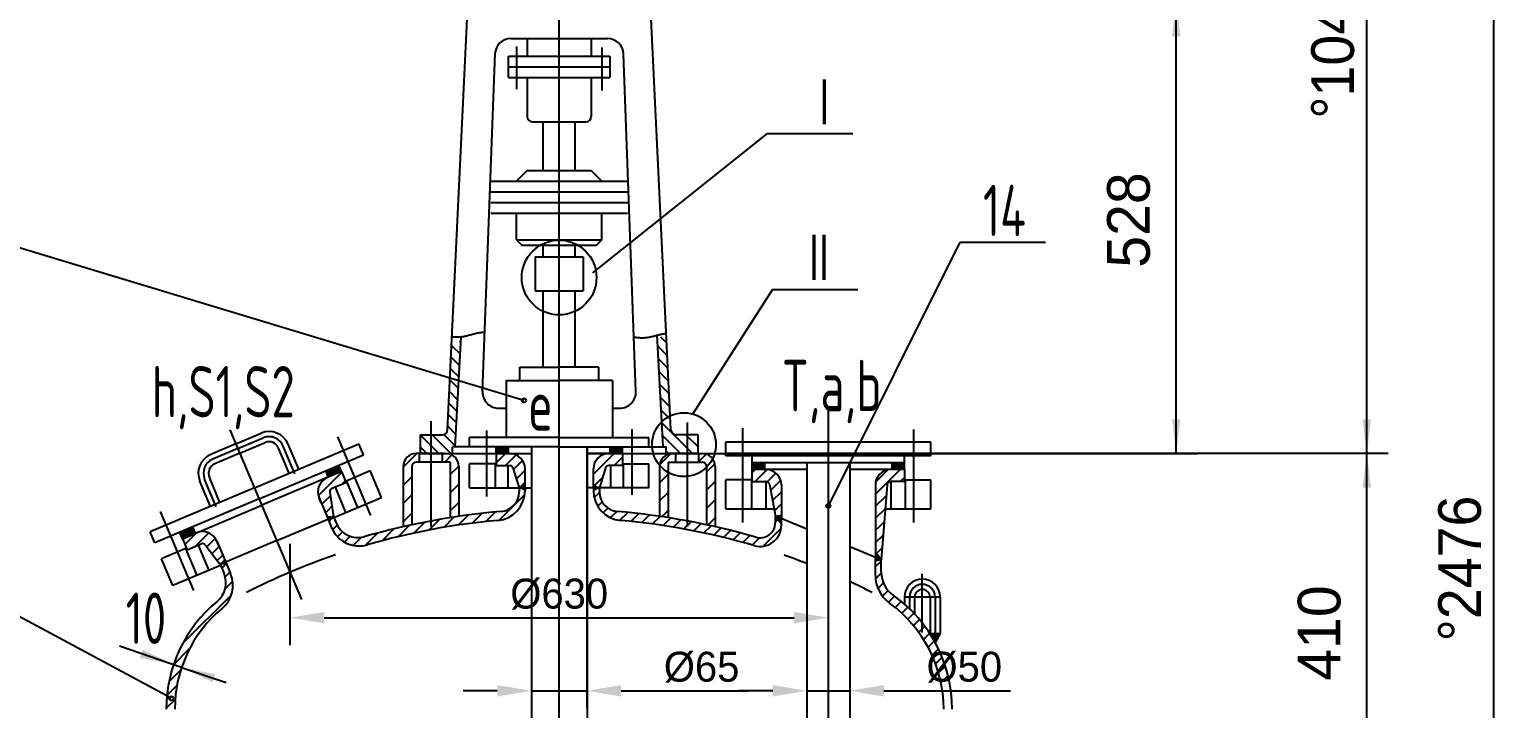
# Model space of a CAD drawing. Extents: x 184 to 1198, y -216 to 625.
# Drawn here: x 695 to 866.4, y 398.7 to 478.2 of the extents above; entities that cross this region are included whole.
import ezdxf

# ---------------------------------------------------------------- set-up
doc = ezdxf.new("R2010")
doc.units = 0
doc.layers.get('0').update_dxf_attribs({"color": 8, "linetype": 'CONTINUOUS'})
doc.layers.get('DEFPOINTS').update_dxf_attribs({"linetype": 'CONTINUOUS'})
doc.layers.add('0-EQUIPMENT', color=7, linetype='CONTINUOUS')
doc.layers.add('1', color=8, linetype='CONTINUOUS')
doc.styles.add('HZTXT', font='tssdeng.shx', dxfattribs={"width": 0.8, "bigfont": 'tssdchn.shx'})
doc.styles.get("Standard").update_dxf_attribs({"font": 'cadt_en', "bigfont": 'cadt_hz'})
doc.styles.add('STYLE1', font='cadt_en.shx', dxfattribs={"width": 0.650136, "bigfont": 'cadt_hz.shx'})
doc.styles.add('STYLE29', font='cadt_en.shx', dxfattribs={"width": 0.971372, "bigfont": 'cadt_hz.shx'})
doc.styles.add('STYLE30', font='cadt_en.shx', dxfattribs={"width": 0.972087, "bigfont": 'cadt_hz.shx'})
doc.dimstyles.get("Standard").update_dxf_attribs({"dimtxt": 3.5, "dimasz": 4, "dimexe": 2, "dimexo": 0, "dimgap": 1, "dimtad": 1, "dimtoh": 1, "dimdec": 4, "dimzin": 0, "dimtxsty": 'STANDARD', "dimcen": 0, "dimazin": 3, "dimtfac": 1, "dimtdec": 4, "dimtmove": 0, "dimatfit": 3, "dimtolj": 1, "dimtzin": 0})

# ---------------------------------------------------------------- blocks, each defined once
blk = doc.blocks.new('*U16')
at = {"layer": '1'}
for p, q in [((729.87, 421.12), (729.89, 421.15, 1)), ((730.2, 420.78), (729.87, 421.11)), ((729.91, 421.02), (730.02, 421.13)), ((729.95, 420.92), (730.14, 421.12)), ((730.26, 420.86), (729.98, 421.14)), ((730.14, 420.7), (729.98, 420.86)), ((729.99, 420.82), (730.27, 421.1)), ((730.03, 420.72), (730.4, 421.09)), ((730.08, 420.62), (730.09, 420.64)), ((730.15, 421.12), (730.32, 420.94)), ((730.31, 421.1), (730.38, 421.02)), ((730.44, 421.1), (730.47, 421.08)), ((730.5, 421.18), (730.63, 421.06)), ((730.52, 421.07), (730.61, 421.16)), ((730.53, 421.22), (730.59, 421.28)), ((730.56, 421.26), (730.6, 421.23)), ((730.65, 421.05), (730.65, 421.06))]:
    blk.add_line(p, q, dxfattribs=at)
blk = doc.blocks.new('*U17')
at = {"layer": '1'}
for p, q in [((717.35, 415.66), (717.27, 415.66)), ((717.3, 415.67), (717.3, 415.61)), ((717.47, 415.56), (717.34, 415.56)), ((717.39, 415.46), (717.39, 415.46)), ((717.4, 415.65), (717.4, 415.47)), ((717.5, 415.64), (717.5, 415.6)), ((718.06, 415.67), (717.55, 415.66)), ((717.6, 415.73), (717.6, 415.63)), ((718.02, 415.77), (717.62, 415.76)), ((717.97, 415.87), (717.7, 415.86)), ((717.7, 415.86), (717.7, 415.62)), ((717.93, 415.97), (717.78, 415.96)), ((717.8, 415.6), (717.8, 415.99)), ((717.89, 416.07), (717.85, 416.07)), ((717.9, 415.59), (717.9, 416.05)), ((718, 415.58), (718, 415.81, 1)), ((718.1, 415.57), (718.08, 415.57))]:
    blk.add_line(p, q, dxfattribs=at)
blk = doc.blocks.new('*U18')
at = {"layer": '1'}
for p, q in [((779.63, 426.94), (780.16, 427.47)), ((779.63, 427.23), (779.88, 427.47)), ((780.41, 426.67), (779.63, 427.45)), ((780.13, 426.67), (779.63, 427.17)), ((779.85, 426.67), (779.63, 426.89)), ((779.65, 426.67), (780.45, 427.47)), ((780.69, 426.67), (779.89, 427.47)), ((779.93, 426.67), (780.73, 427.47)), ((780.98, 426.67), (780.18, 427.47)), ((780.21, 426.67), (781.01, 427.47)), ((781.08, 426.85), (780.46, 427.47)), ((780.49, 426.67), (781.08, 427.26)), ((781.08, 427.14), (780.74, 427.47)), ((780.78, 426.67), (781.08, 426.98)), ((781.08, 427.42), (781.03, 427.47)), ((781.06, 426.67), (781.08, 426.69, 1))]:
    blk.add_line(p, q, dxfattribs=at)
blk = doc.blocks.new('*U19')
at = {"layer": '1'}
for p, q in [((795.99, 427.42), (796.04, 427.47, 1)), ((795.99, 427.14), (796.32, 427.47)), ((795.99, 426.85), (796.61, 427.47)), ((796.57, 426.67), (795.99, 427.26)), ((796.29, 426.67), (795.99, 426.98)), ((796.85, 426.67), (796.05, 427.47)), ((796.09, 426.67), (796.89, 427.47)), ((797.14, 426.67), (796.34, 427.47)), ((796.37, 426.67), (797.17, 427.47)), ((797.42, 426.67), (796.62, 427.47)), ((796.65, 426.67), (797.43, 427.45)), ((797.43, 426.94), (796.9, 427.47)), ((796.94, 426.67), (797.43, 427.17)), ((797.43, 427.23), (797.19, 427.47)), ((797.22, 426.67), (797.43, 426.89)), ((796.01, 426.67), (795.99, 426.69))]:
    blk.add_line(p, q, dxfattribs=at)
blk = doc.blocks.new('*U23')
for p, q in [((782.39, 421.17), (782.47, 421.26, 1)), ((782.47, 421.26), (783.03, 420.7)), ((782.51, 421.01), (782.8, 421.3)), ((782.63, 420.85), (783.03, 421.25)), ((782.72, 421.29), (783.03, 420.98)), ((782.75, 420.69), (783.03, 420.97)), ((782.76, 420.69), (783.03, 420.41)), ((782.88, 420.53), (783.03, 420.69)), ((782.97, 421.33), (783.03, 421.26)), ((783, 420.37), (783.03, 420.41))]:
    blk.add_line(p, q)
blk = doc.blocks.new('*U24')
for p, q in [((794.03, 416.98), (794.05, 417, 1)), ((794.03, 416.7), (794.17, 416.84)), ((794.7, 416.1), (794.03, 416.77)), ((794.03, 416.42), (794.29, 416.68)), ((794.03, 416.13), (794.42, 416.52)), ((794.45, 416.07), (794.03, 416.48)), ((794.2, 416.04), (794.03, 416.2)), ((794.22, 416.04), (794.54, 416.36)), ((794.55, 416.08), (794.66, 416.2))]:
    blk.add_line(p, q)
blk = doc.blocks.new('*U26')
for p, q in [((729.88, 426.09), (730.78, 426.98)), ((729.97, 425.89), (731.23, 427.15)), ((730.25, 425.89), (731.31, 426.95)), ((730.48, 426.86), (731.1, 426.25)), ((730.68, 426.94), (731.29, 426.33)), ((731.49, 426.42), (730.88, 427.03)), ((731.37, 426.83), (731.08, 427.11)), ((730.3, 425.91), (729.71, 426.5)), ((729.72, 426.49), (729.8, 426.57)), ((729.8, 426.29), (730.29, 426.78)), ((730.5, 426), (729.89, 426.61)), ((729.91, 426.01), (730.1, 425.83)), ((730.7, 426.08), (730.09, 426.69)), ((730.9, 426.16), (730.29, 426.77)), ((730.74, 426.1), (731.4, 426.75)), ((731.23, 426.31), (731.48, 426.55)), ((712.62, 419.29), (712.67, 419.34, 1)), ((713.2, 418.69), (712.64, 419.25)), ((712.71, 419.09), (713.16, 419.55)), ((712.78, 419.39), (713.39, 418.78)), ((712.79, 418.89), (713.65, 419.75)), ((713, 418.61), (712.85, 418.76)), ((712.87, 418.69), (714.13, 419.96)), ((713.59, 418.86), (712.98, 419.47)), ((713.12, 418.66), (714.22, 419.76)), ((713.79, 418.94), (713.18, 419.55)), ((713.99, 419.03), (713.38, 419.64)), ((714.19, 419.11), (713.58, 419.72)), ((713.61, 418.87), (714.3, 419.56)), ((713.78, 419.81), (714.39, 419.2)), ((713.98, 419.89), (714.3, 419.57)), ((714.1, 419.08), (714.39, 419.36))]:
    blk.add_line(p, q)
blk = doc.blocks.new('*D28')
at = {"layer": '0-EQUIPMENT', "color": 0}
for p, q in [((788.53, 433.95), (788.53, 407.35)), ((725.53, 406.14), (725.53, 411.35)), ((729.53, 409.35), (784.53, 409.35))]:
    blk.add_line(p, q, dxfattribs=at)
for points in [[(729.53, 410.02), (729.53, 408.69), (725.53, 409.35)], [(784.53, 410.02), (784.53, 408.69), (788.53, 409.35)]]:
    blk.add_solid(points, dxfattribs=at)
at = {"layer": 'DEFPOINTS', "color": 0}
for p in [(788.53, 433.95), (788.53, 409.35), (725.53, 406.14)]:
    blk.add_point(p, dxfattribs=at)
at = {"layer": '0-EQUIPMENT', "color": 0, "insert": (757.03, 412.1), "char_height": 3.5, "attachment_point": 5}
blk.add_mtext('\\A1;%%c630', dxfattribs=at)
blk = doc.blocks.new('*D36')
for p, q in [((854.07, 428.55), (776.53, 428.55, 1)), ((851.57, 378.55), (851.57, 428.55)), ((807.03, 387.55), (854.07, 387.55)), ((807.03, 385.75), (854.07, 385.75))]:
    blk.add_line(p, q)
for points in [[(851.57, 428.55), (852.07, 424.55), (851.07, 424.55)], [(851.57, 387.55), (851.07, 391.55), (852.07, 391.55)], [(851.57, 385.75), (852.07, 381.75), (851.07, 381.75)]]:
    blk.add_solid(points)
at = {"style": 'STYLE1'}
for s, p in [('410', (848.48, 401.98)), ('18', (848.48, 379.3))]:
    blk.add_text(s, height=5, rotation=90, dxfattribs=at).set_placement(p)
blk = doc.blocks.new('*U38')
for p, q in [((779.63, 426.34), (779.97, 426.67, 1)), ((779.98, 425.27), (781.38, 426.67)), ((781.37, 425.25), (782.38, 426.26)), ((781.76, 424.23), (782.95, 425.41)), ((794.03, 423.77), (796.94, 426.67)), ((794.07, 425.22), (795.49, 426.64)), ((796.95, 425.27), (797.43, 425.75)), ((781.99, 423.04), (783.03, 424.08)), ((794.03, 422.35), (795.33, 423.66)), ((782.22, 421.85), (783.03, 422.67)), ((794.03, 420.94), (795.21, 422.12)), ((794.03, 419.53), (795.09, 420.58)), ((794.03, 418.11), (794.97, 419.05)), ((794.17, 416.84), (794.84, 417.51))]:
    blk.add_line(p, q)
blk = doc.blocks.new('*U39')
for p, q in [((794.03, 415.28), (794.73, 415.98, 1)), ((794.05, 413.89), (794.73, 414.57)), ((794.34, 412.76), (794.98, 413.41)), ((794.86, 411.87), (795.52, 412.53)), ((795.56, 411.16), (796.27, 411.87)), ((796.36, 410.54), (797.07, 411.25)), ((797.12, 409.89), (797.83, 410.59)), ((797.83, 409.18), (798.54, 409.89)), ((798.5, 408.44), (799.21, 409.15)), ((799.12, 407.64), (799.83, 408.35)), ((799.69, 406.8), (800.41, 407.52)), ((800.21, 405.9), (800.94, 406.64)), ((800.67, 404.96), (801.43, 405.71)), ((801.09, 403.95), (801.86, 404.73)), ((801.44, 402.89), (802.24, 403.69)), ((801.72, 401.75), (802.55, 402.59))]:
    blk.add_line(p, q)
blk = doc.blocks.new('*U42')
for p, q in [((713.21, 417.9), (714.59, 419.28, 1)), ((714.41, 417.69), (716, 419.27)), ((715.77, 417.63), (716.77, 418.63)), ((716.38, 416.83), (717.22, 417.66)), ((716.99, 416.02), (717.64, 416.67))]:
    blk.add_line(p, q)
blk = doc.blocks.new('*U43')
for p, q in [((729.91, 424.7), (731.57, 426.36, 1)), ((731.95, 425.32), (731.98, 425.36))]:
    blk.add_line(p, q)
blk = doc.blocks.new('*U44')
for p, q in [((731.54, 424.92), (731.95, 425.32)), ((728.83, 423.62), (729.91, 424.7, 1)), ((729.61, 422.99), (730.24, 423.61))]:
    blk.add_line(p, q)
blk = doc.blocks.new('*U45')
blk.add_line((729.66, 421.62), (730.01, 421.97, 1))
blk = doc.blocks.new('*U46')
for p, q in [((729.24, 422.61), (729.61, 422.99, 1)), ((730.01, 421.97), (730.42, 422.39))]:
    blk.add_line(p, q)
blk = doc.blocks.new('*U47')
for p, q in [((717.52, 415.14), (717.96, 415.58, 1)), ((717.92, 414.12), (718.48, 414.68)), ((717.92, 412.71), (718.8, 413.59)), ((712.95, 406.33), (718.66, 412.03)), ((711.88, 403.84), (713.77, 405.73)), ((711.47, 402.01), (712.76, 403.3))]:
    blk.add_line(p, q)
blk = doc.blocks.new('*U49')
for p, q in [((711.11, 400.24), (712.28, 401.42)), ((711.36, 401.91), (711.47, 402.01, 1)), ((711.03, 398.75), (712.08, 399.79))]:
    blk.add_line(p, q)
blk = doc.blocks.new('*U73')
blk.add_line((712.83, 403.54), (718.06, 401.78))
blk.add_solid([(712.83, 403.54), (716.78, 402.74), (716.46, 401.79)])
blk = doc.blocks.new('*U74')
blk.add_line((712.83, 403.54), (705.54, 406))
blk.add_solid([(711.89, 403.86), (707.94, 404.66), (708.26, 405.61)])
blk = doc.blocks.new('*U80')
for p, q in [((800.47, 407.43), (800.52, 407.49, 1)), ((800.49, 407.49), (801.21, 406.76)), ((800.52, 407.35), (800.66, 407.49)), ((800.58, 407.26), (800.8, 407.49)), ((800.58, 407.25), (801.16, 406.67)), ((800.63, 407.17), (800.94, 407.49)), ((800.63, 407.49), (801.27, 406.85)), ((800.68, 407.08), (801.08, 407.49)), ((800.74, 407), (801.23, 407.49)), ((800.77, 407.49), (801.32, 406.94)), ((800.79, 406.91), (801.37, 407.49)), ((800.8, 406.89), (801.11, 406.58)), ((800.84, 406.82), (801.51, 407.49)), ((800.89, 406.73), (801.61, 407.45)), ((800.91, 407.49), (801.37, 407.03)), ((800.94, 406.64), (801.42, 407.11)), ((800.99, 406.55), (801.22, 406.78)), ((800.99, 406.56), (801.06, 406.49)), ((801.05, 407.49), (801.42, 407.12)), ((801.19, 407.49), (801.47, 407.21)), ((801.34, 407.49), (801.52, 407.3)), ((801.48, 407.49), (801.58, 407.39)), ((801.62, 407.49), (801.63, 407.48))]:
    blk.add_line(p, q)
blk = doc.blocks.new('*D88')
at = {"layer": '0-EQUIPMENT', "color": 0}
for p, q in [((786.03, 427.47), (786.03, 398.8)), ((791.03, 427.47), (791.03, 398.8)), ((782.03, 400.8), (778.03, 400.8)), ((786.03, 400.8), (791.03, 400.8)), ((795.03, 400.8), (809.87, 400.8))]:
    blk.add_line(p, q, dxfattribs=at)
for points in [[(782.03, 401.46), (782.03, 400.13), (786.03, 400.8)], [(795.03, 401.46), (795.03, 400.13), (791.03, 400.8)]]:
    blk.add_solid(points, dxfattribs=at)
at = {"layer": 'DEFPOINTS', "color": 0}
for p in [(786.03, 427.47), (791.03, 427.47), (791.03, 400.8)]:
    blk.add_point(p, dxfattribs=at)
at = {"layer": '0-EQUIPMENT', "color": 0, "insert": (804.45, 403.55), "char_height": 3.5, "attachment_point": 5}
blk.add_mtext('\\A1;%%c50', dxfattribs=at)
blk = doc.blocks.new('*U105')
at = {"layer": '1'}
for p, q in [((762.98, 429.21), (763.13, 429.35, 1)), ((762.98, 428.92), (763.41, 429.35)), ((762.98, 428.64), (763.69, 429.35)), ((763.58, 428.55), (762.98, 429.15)), ((763.3, 428.55), (762.98, 428.87)), ((763.02, 428.55), (762.98, 428.58)), ((763.07, 429.35), (763.87, 428.55)), ((763.18, 428.55), (763.98, 429.35)), ((763.35, 429.35), (764.15, 428.55)), ((763.46, 428.55), (764.26, 429.35)), ((764.43, 428.55), (763.63, 429.35)), ((763.74, 428.55), (764.43, 429.24)), ((764.43, 428.83), (763.91, 429.35)), ((764.02, 428.55), (764.43, 428.96)), ((764.43, 429.11), (764.2, 429.35)), ((764.31, 428.55), (764.43, 428.68))]:
    blk.add_line(p, q, dxfattribs=at)
blk = doc.blocks.new('*U106')
at = {"layer": '1'}
for p, q in [((761.03, 424.71), (761.11, 424.79, 1)), ((761.03, 424.43), (761.29, 424.69)), ((761.03, 424.59), (761.24, 424.38)), ((761.03, 424.31), (761.07, 424.28)), ((761.42, 424.49), (761.13, 424.79)), ((761.31, 424.42), (761.47, 424.58)), ((761.6, 424.59), (761.73, 424.46)), ((761.65, 424.48), (761.74, 424.57))]:
    blk.add_line(p, q, dxfattribs=at)
blk = doc.blocks.new('*U107')
at = {"layer": '1'}
for p, q in [((749.63, 428.55), (750.43, 429.35)), ((749.63, 428.83), (750.15, 429.35)), ((749.63, 429.11), (749.87, 429.35)), ((750.32, 428.55), (749.63, 429.24)), ((750.04, 428.55), (749.63, 428.96)), ((749.76, 428.55), (749.63, 428.68)), ((750.61, 428.55), (749.81, 429.35)), ((750.72, 429.35), (749.92, 428.55)), ((750.89, 428.55), (750.09, 429.35)), ((751, 429.35), (750.2, 428.55)), ((751.08, 428.64), (750.37, 429.35)), ((750.48, 428.55), (751.08, 429.15)), ((751.08, 428.92), (750.66, 429.35)), ((750.77, 428.55), (751.08, 428.87)), ((751.08, 429.21), (750.94, 429.35)), ((751.05, 428.55), (751.08, 428.58, 1))]:
    blk.add_line(p, q, dxfattribs=at)
blk = doc.blocks.new('*U108')
at = {"layer": '1'}
for p, q in [((752.46, 424.59), (752.33, 424.46)), ((752.41, 424.48), (752.33, 424.57)), ((752.76, 424.42), (752.59, 424.58)), ((752.64, 424.49), (752.94, 424.79)), ((753.03, 424.43), (752.77, 424.69)), ((753.03, 424.59), (752.82, 424.38)), ((753.03, 424.71), (752.95, 424.79)), ((753.03, 424.31), (753, 424.28, 1))]:
    blk.add_line(p, q, dxfattribs=at)
blk = doc.blocks.new('*D109')
at = {"layer": '0-EQUIPMENT', "color": 0}
for p, q in [((753.78, 429.35), (753.78, 398.8)), ((760.28, 429.35), (760.28, 398.8)), ((749.78, 400.8), (745.78, 400.8)), ((753.78, 400.8), (760.28, 400.8)), ((764.28, 400.8), (779.12, 400.8))]:
    blk.add_line(p, q, dxfattribs=at)
for points in [[(749.78, 401.46), (749.78, 400.13), (753.78, 400.8)], [(764.28, 401.46), (764.28, 400.13), (760.28, 400.8)]]:
    blk.add_solid(points, dxfattribs=at)
at = {"layer": 'DEFPOINTS', "color": 0}
for p in [(753.78, 429.35), (760.28, 429.35), (760.28, 400.8)]:
    blk.add_point(p, dxfattribs=at)
at = {"layer": '0-EQUIPMENT', "color": 0, "insert": (773.7, 403.55), "char_height": 3.5, "attachment_point": 5}
blk.add_mtext('\\A1;%%c65', dxfattribs=at)
blk = doc.blocks.new('*U110')
for p, q in [((745.46, 440.17), (744.51, 441.12)), ((745.53, 441.51), (745.38, 441.66, 1)), ((744.43, 439.78), (745.38, 438.83)), ((744.36, 438.44), (745.31, 437.49)), ((744.21, 435.76), (745.16, 434.81)), ((744.29, 437.1), (745.23, 436.15)), ((744.14, 434.42), (745.09, 433.47)), ((744.06, 433.08), (745.01, 432.13)), ((740.78, 430.7), (742.94, 428.55)), ((742.16, 430.74), (744.35, 428.55)), ((743.54, 430.77), (744.86, 429.45)), ((743.99, 431.74), (744.94, 430.79)), ((741.52, 428.55), (740.78, 429.29))]:
    blk.add_line(p, q)
blk = doc.blocks.new('*U111')
for p, q in [((749.63, 427.45), (750.73, 428.55, 1)), ((750.74, 427.15), (751.98, 428.39)), ((751.68, 426.67), (752.74, 427.73)), ((761.03, 426.12), (763.46, 428.55)), ((763.47, 427.15), (764.43, 428.11)), ((752.01, 425.59), (753.03, 426.61)), ((752.44, 424.6), (753.03, 425.2)), ((761.11, 424.79), (762.12, 425.8))]:
    blk.add_line(p, q)
blk = doc.blocks.new('*U112')
for p, q in [((750, 420.75), (753, 423.75)), ((761.13, 423.39), (761.73, 424)), ((748.43, 420.59), (749.54, 421.71)), ((761.54, 422.39), (762.05, 422.9)), ((762.19, 421.62), (762.73, 422.16)), ((763.03, 421.05), (763.76, 421.78)), ((730.09, 420.64), (730.52, 421.07, 1)), ((730.5, 419.64), (731.04, 420.17)), ((738.18, 418.82), (739.51, 420.16)), ((740.01, 419.24), (741.29, 420.52)), ((741.78, 419.6), (743.03, 420.84)), ((743.51, 419.91), (744.71, 421.12)), ((745.19, 420.18), (746.36, 421.35)), ((746.83, 420.4), (747.97, 421.55)), ((764.13, 420.74), (765.05, 421.66)), ((765.42, 420.61), (766.33, 421.52)), ((766.69, 420.47), (767.59, 421.37)), ((767.95, 420.31), (768.83, 421.2)), ((769.18, 420.13), (770.06, 421.01)), ((770.4, 419.94), (771.27, 420.8)), ((771.61, 419.73), (772.46, 420.58)), ((772.79, 419.5), (773.64, 420.35)), ((773.97, 419.26), (774.81, 420.1)), ((782.33, 420.55), (782.63, 420.85)), ((731.09, 418.81), (731.67, 419.39)), ((731.89, 418.2), (732.57, 418.88)), ((732.92, 417.81), (733.85, 418.74)), ((734.34, 417.82), (735.77, 419.24)), ((736.29, 418.35), (737.67, 419.73)), ((775.13, 419), (775.96, 419.84)), ((776.27, 418.73), (777.09, 419.56)), ((777.4, 418.45), (778.22, 419.27)), ((778.51, 418.15), (779.33, 418.96)), ((779.62, 417.84), (780.47, 418.69)), ((780.89, 417.7), (783.01, 419.81))]:
    blk.add_line(p, q)
blk = doc.blocks.new('*U113')
at = {"layer": '1'}
for p, q in [((738.78, 426.95), (740.38, 428.55, 1)), ((743.63, 427.55), (744.46, 428.39)), ((744.28, 426.08), (745.28, 427.08)), ((738.78, 424.83), (739.78, 425.83)), ((738.78, 422.71), (739.78, 423.71)), ((744.28, 423.96), (745.28, 424.96)), ((744.28, 421.84), (745.28, 422.84)), ((738.78, 420.58), (739.78, 421.58))]:
    blk.add_line(p, q, dxfattribs=at)
blk = doc.blocks.new('*U114')
at = {"layer": '1'}
for p, q in [((738.78, 427.05), (738.78, 419.99)), ((739.78, 427.05), (739.78, 420.21, 6.28)), ((744.28, 427.55), (740.28, 427.55, 1)), ((740.68, 427.55), (740.68, 428.55)), ((743.38, 427.55), (743.38, 428.55)), ((744.28, 427.55), (744.28, 421.05)), ((745.28, 427.05), (745.28, 421.2)), ((739.78, 419.19), (739.78, 419.19))]:
    blk.add_line(p, q, dxfattribs=at)
for centre, radius, start, end in [((740.28, 427.05), 1.5, 90, 180), ((740.28, 427.05), 0.5, 90, 180), ((743.78, 427.05), 1.5, 0, 90)]:
    blk.add_arc(centre, radius, start, end, dxfattribs=at)
blk = doc.blocks.new('*U115')
at = {"layer": '1'}
for p, q in [((768.78, 427.05), (768.78, 421.2)), ((769.78, 427.55), (773.78, 427.55, 1)), ((769.78, 427.55), (769.78, 421.05)), ((770.68, 427.55), (770.68, 428.55)), ((773.38, 427.55), (773.38, 428.55)), ((774.28, 427.05), (774.28, 420.21, 6.28)), ((775.28, 427.05), (775.28, 419.99)), ((774.28, 419.19), (774.28, 419.19))]:
    blk.add_line(p, q, dxfattribs=at)
for centre, radius, start, end in [((770.28, 427.05), 1.5, 90, 180), ((773.78, 427.05), 1.5, 0, 90), ((773.78, 427.05), 0.5, 0, 90)]:
    blk.add_arc(centre, radius, start, end, dxfattribs=at)
blk = doc.blocks.new('*U116')
at = {"layer": '1'}
for p, q in [((768.8, 427.27), (770.07, 428.53, 1)), ((773.38, 427.61), (774.25, 428.48)), ((774.28, 426.39), (775.25, 427.36)), ((768.78, 425.13), (769.78, 426.13)), ((774.28, 424.27), (775.28, 425.27)), ((768.78, 423.01), (769.78, 424.01)), ((769.06, 421.16), (769.78, 421.89)), ((774.28, 422.14), (775.28, 423.14)), ((774.44, 420.18), (775.28, 421.02))]:
    blk.add_line(p, q, dxfattribs=at)
blk = doc.blocks.new('*U117')
for p, q in [((767.95, 442.26), (767.98, 442.27)), ((767.98, 442.27), (768.01, 442.28)), ((768.01, 442.28), (768.04, 442.28)), ((768.04, 442.28), (768.07, 442.29)), ((768.07, 442.29), (768.1, 442.3)), ((768.1, 442.3), (768.13, 442.31)), ((768.13, 442.31), (768.16, 442.31)), ((768.16, 442.31), (768.19, 442.32)), ((768.19, 442.32), (768.22, 442.33)), ((768.22, 442.33), (768.25, 442.34)), ((768.25, 442.34), (768.28, 442.34)), ((768.28, 442.34), (768.31, 442.35)), ((768.31, 442.35), (768.34, 442.36)), ((768.34, 442.36), (768.37, 442.37)), ((768.37, 442.37), (768.4, 442.38)), ((768.4, 442.38), (768.43, 442.38)), ((768.43, 442.38), (768.45, 442.39)), ((768.45, 442.39), (768.48, 442.4)), ((768.48, 442.4), (768.51, 442.41)), ((768.51, 442.41), (768.54, 442.41)), ((768.54, 442.41), (768.57, 442.42)), ((768.57, 442.42), (768.6, 442.43)), ((768.6, 442.43), (768.63, 442.44)), ((768.63, 442.44), (768.66, 442.44)), ((768.66, 442.44), (768.69, 442.45)), ((768.69, 442.45), (768.72, 442.46)), ((768.72, 442.46), (768.75, 442.47)), ((768.75, 442.47), (768.78, 442.47)), ((768.78, 442.47), (768.81, 442.48)), ((768.81, 442.48), (768.84, 442.49)), ((768.84, 442.49), (768.87, 442.49)), ((768.87, 442.49), (768.9, 442.5)), ((768.9, 442.5), (768.93, 442.51)), ((768.93, 442.51), (768.95, 442.51)), ((768.95, 442.51), (768.98, 442.52)), ((768.98, 442.52), (769.01, 442.52)), ((769.01, 442.52), (769.04, 442.53)), ((769.04, 442.53), (769.07, 442.54)), ((769.07, 442.54), (769.1, 442.54)), ((769.1, 442.54), (769.14, 442.55)), ((769.14, 442.55), (769.18, 442.56)), ((769.18, 442.56), (769.23, 442.56)), ((769.23, 442.56), (769.27, 442.57)), ((769.27, 442.57), (769.32, 442.58)), ((769.32, 442.58), (769.36, 442.59)), ((769.36, 442.59), (769.41, 442.59)), ((769.41, 442.59), (769.44, 442.6)), ((769.44, 442.6), (769.48, 442.6)), ((765.74, 442.21), (765.76, 442.21, 1)), ((765.76, 442.21), (765.77, 442.2)), ((765.77, 442.2), (765.79, 442.2)), ((765.79, 442.2), (765.82, 442.2)), ((765.82, 442.2), (765.84, 442.19)), ((765.84, 442.19), (765.86, 442.19)), ((765.86, 442.19), (765.89, 442.18)), ((765.89, 442.18), (765.92, 442.18)), ((765.92, 442.18), (765.95, 442.17)), ((765.95, 442.17), (765.97, 442.17)), ((765.97, 442.17), (766, 442.16)), ((766, 442.16), (766.03, 442.16)), ((766.03, 442.16), (766.06, 442.15)), ((766.06, 442.15), (766.09, 442.15)), ((766.09, 442.15), (766.12, 442.14)), ((766.12, 442.14), (766.16, 442.14)), ((766.16, 442.14), (766.19, 442.13)), ((766.19, 442.13), (766.22, 442.13)), ((766.22, 442.13), (766.25, 442.13)), ((766.25, 442.13), (766.29, 442.12)), ((766.29, 442.12), (766.32, 442.12)), ((766.32, 442.12), (766.36, 442.12)), ((766.36, 442.12), (766.39, 442.11)), ((766.39, 442.11), (766.42, 442.11)), ((766.42, 442.11), (766.46, 442.11)), ((766.46, 442.11), (766.49, 442.1)), ((766.49, 442.1), (766.53, 442.1)), ((766.53, 442.1), (766.56, 442.1)), ((766.56, 442.1), (766.59, 442.1)), ((766.59, 442.1), (766.63, 442.1)), ((766.63, 442.1), (766.66, 442.1)), ((766.66, 442.1), (766.69, 442.1)), ((766.69, 442.1), (766.73, 442.1)), ((766.73, 442.1), (766.76, 442.1)), ((766.76, 442.1), (766.8, 442.1)), ((766.8, 442.1), (766.83, 442.1)), ((766.83, 442.1), (766.86, 442.1)), ((766.86, 442.1), (766.9, 442.1)), ((766.9, 442.1), (766.93, 442.1)), ((766.93, 442.1), (766.96, 442.1)), ((766.96, 442.1), (767, 442.1)), ((767, 442.1), (767.03, 442.11)), ((767.03, 442.11), (767.06, 442.11)), ((767.06, 442.11), (767.09, 442.11)), ((767.09, 442.11), (767.13, 442.11)), ((767.13, 442.11), (767.16, 442.12)), ((767.16, 442.12), (767.19, 442.12)), ((767.19, 442.12), (767.22, 442.12)), ((767.22, 442.12), (767.25, 442.13)), ((767.25, 442.13), (767.28, 442.13)), ((767.28, 442.13), (767.32, 442.14)), ((767.32, 442.14), (767.35, 442.14)), ((767.35, 442.14), (767.38, 442.14)), ((767.38, 442.14), (767.41, 442.15)), ((767.41, 442.15), (767.44, 442.15)), ((767.44, 442.15), (767.47, 442.16)), ((767.47, 442.16), (767.5, 442.16)), ((767.5, 442.16), (767.53, 442.17)), ((767.53, 442.17), (767.56, 442.18)), ((767.56, 442.18), (767.59, 442.18)), ((767.59, 442.18), (767.62, 442.19)), ((767.62, 442.19), (767.65, 442.19)), ((767.65, 442.19), (767.68, 442.2)), ((767.68, 442.2), (767.71, 442.21)), ((767.71, 442.21), (767.74, 442.21)), ((767.74, 442.21), (767.77, 442.22)), ((767.77, 442.22), (767.8, 442.23)), ((767.8, 442.23), (767.83, 442.23)), ((767.83, 442.23), (767.86, 442.24)), ((767.86, 442.24), (767.89, 442.25)), ((767.89, 442.25), (767.92, 442.25)), ((767.92, 442.25), (767.95, 442.26))]:
    blk.add_line(p, q)
blk = doc.blocks.new('*U118')
for p, q in [((745.89, 442.27), (745.92, 442.27)), ((745.92, 442.27), (745.95, 442.28)), ((745.95, 442.28), (745.97, 442.28)), ((745.97, 442.28), (746, 442.29)), ((746, 442.29), (746.03, 442.3)), ((746.03, 442.3), (746.06, 442.3)), ((746.06, 442.3), (746.09, 442.31)), ((746.09, 442.31), (746.12, 442.32)), ((746.12, 442.32), (746.15, 442.32)), ((746.15, 442.32), (746.18, 442.33)), ((746.18, 442.33), (746.21, 442.34)), ((746.21, 442.34), (746.24, 442.35)), ((746.24, 442.35), (746.27, 442.35)), ((746.27, 442.35), (746.3, 442.36)), ((746.3, 442.36), (746.33, 442.37)), ((746.33, 442.37), (746.36, 442.38)), ((746.36, 442.38), (746.39, 442.38)), ((746.39, 442.38), (746.41, 442.39)), ((746.41, 442.39), (746.44, 442.4)), ((746.44, 442.4), (746.47, 442.41)), ((746.47, 442.41), (746.5, 442.41)), ((746.5, 442.41), (746.53, 442.42)), ((746.53, 442.42), (746.56, 442.43)), ((746.56, 442.43), (746.59, 442.44)), ((746.59, 442.44), (746.62, 442.45)), ((746.62, 442.45), (746.65, 442.45)), ((746.65, 442.45), (746.67, 442.46)), ((746.67, 442.46), (746.7, 442.47)), ((746.7, 442.47), (746.73, 442.48)), ((746.73, 442.48), (746.76, 442.49)), ((746.76, 442.49), (746.79, 442.49)), ((746.79, 442.49), (746.82, 442.5)), ((746.82, 442.5), (746.85, 442.51)), ((746.85, 442.51), (746.88, 442.52)), ((746.88, 442.52), (746.91, 442.53)), ((746.91, 442.53), (746.93, 442.53)), ((746.93, 442.53), (746.96, 442.54)), ((746.96, 442.54), (746.99, 442.55)), ((746.99, 442.55), (747.02, 442.56)), ((747.02, 442.56), (747.05, 442.56)), ((747.05, 442.56), (747.08, 442.57)), ((747.08, 442.57), (747.11, 442.58)), ((747.11, 442.58), (747.14, 442.59)), ((747.14, 442.59), (747.17, 442.59)), ((747.17, 442.59), (747.19, 442.6)), ((747.19, 442.6), (747.22, 442.61)), ((747.22, 442.61), (747.25, 442.62)), ((747.25, 442.62), (747.28, 442.62)), ((747.28, 442.62), (747.31, 442.63)), ((747.31, 442.63), (747.34, 442.64)), ((747.34, 442.64), (747.37, 442.64)), ((747.37, 442.64), (747.4, 442.65)), ((747.4, 442.65), (747.43, 442.66)), ((747.43, 442.66), (747.46, 442.66)), ((747.46, 442.66), (747.49, 442.67)), ((747.49, 442.67), (747.52, 442.68)), ((747.52, 442.68), (747.55, 442.68)), ((747.55, 442.68), (747.58, 442.69)), ((747.58, 442.69), (747.61, 442.69)), ((747.61, 442.69), (747.64, 442.7)), ((747.64, 442.7), (747.67, 442.7)), ((747.67, 442.7), (747.7, 442.71)), ((747.7, 442.71), (747.73, 442.71)), ((747.73, 442.71), (747.76, 442.71)), ((747.76, 442.71), (747.8, 442.72)), ((747.8, 442.72), (747.83, 442.72)), ((747.83, 442.72), (747.86, 442.73)), ((747.86, 442.73), (747.89, 442.73)), ((747.89, 442.73), (747.92, 442.73)), ((747.92, 442.73), (747.95, 442.73)), ((747.95, 442.73), (747.99, 442.74)), ((747.99, 442.74), (748.02, 442.74)), ((748.02, 442.74), (748.05, 442.74)), ((748.05, 442.74), (748.08, 442.74)), ((748.08, 442.74), (748.11, 442.74)), ((748.11, 442.74), (748.13, 442.74)), ((748.13, 442.74), (748.16, 442.75)), ((748.16, 442.75), (748.19, 442.75)), ((748.19, 442.75), (748.22, 442.75)), ((748.22, 442.75), (748.25, 442.75)), ((748.25, 442.75), (748.27, 442.75)), ((748.27, 442.75), (748.29, 442.75)), ((748.29, 442.75), (748.31, 442.75)), ((748.31, 442.75), (748.33, 442.75)), ((748.33, 442.75), (748.35, 442.75)), ((744.57, 442.22), (744.59, 442.22, 1)), ((744.59, 442.22), (744.6, 442.22)), ((744.6, 442.22), (744.63, 442.22)), ((744.63, 442.22), (744.65, 442.21)), ((744.65, 442.21), (744.68, 442.21)), ((744.68, 442.21), (744.7, 442.21)), ((744.7, 442.21), (744.73, 442.21)), ((744.73, 442.21), (744.76, 442.2)), ((744.76, 442.2), (744.8, 442.2)), ((744.8, 442.2), (744.83, 442.2)), ((744.83, 442.2), (744.86, 442.2)), ((744.86, 442.2), (744.9, 442.19)), ((744.9, 442.19), (744.93, 442.19)), ((744.93, 442.19), (744.97, 442.19)), ((744.97, 442.19), (745, 442.19)), ((745, 442.19), (745.04, 442.19)), ((745.04, 442.19), (745.07, 442.19)), ((745.07, 442.19), (745.1, 442.19)), ((745.1, 442.19), (745.14, 442.19)), ((745.14, 442.19), (745.17, 442.19)), ((745.17, 442.19), (745.2, 442.19)), ((745.2, 442.19), (745.23, 442.19)), ((745.23, 442.19), (745.27, 442.19)), ((745.27, 442.19), (745.3, 442.19)), ((745.3, 442.19), (745.33, 442.19)), ((745.33, 442.19), (745.36, 442.2)), ((745.36, 442.2), (745.39, 442.2)), ((745.39, 442.2), (745.43, 442.2)), ((745.43, 442.2), (745.46, 442.2)), ((745.46, 442.2), (745.49, 442.21)), ((745.49, 442.21), (745.52, 442.21)), ((745.52, 442.21), (745.55, 442.21)), ((745.55, 442.21), (745.58, 442.22)), ((745.58, 442.22), (745.61, 442.22)), ((745.61, 442.22), (745.64, 442.23)), ((745.64, 442.23), (745.67, 442.23)), ((745.67, 442.23), (745.7, 442.23)), ((745.7, 442.23), (745.74, 442.24)), ((745.74, 442.24), (745.77, 442.24)), ((745.77, 442.24), (745.8, 442.25)), ((745.8, 442.25), (745.83, 442.25)), ((745.83, 442.25), (745.86, 442.26)), ((745.86, 442.26), (745.89, 442.27))]:
    blk.add_line(p, q)
blk = doc.blocks.new('*U119')
for p, q in [((768.56, 441.11), (769.62, 440.05)), ((768.88, 442.2), (769.53, 441.55, 1)), ((768.64, 439.62), (769.7, 438.56)), ((768.72, 438.12), (769.78, 437.06)), ((768.8, 436.62), (769.87, 435.56)), ((768.89, 435.12), (769.95, 434.06)), ((768.97, 433.63), (770.03, 432.57)), ((769.05, 432.13), (772.63, 428.55)), ((769.14, 430.63), (771.22, 428.55)), ((771.86, 430.74), (773.28, 429.32)), ((773.28, 430.74), (773.28, 430.73)), ((769.53, 428.82), (769.81, 428.55))]:
    blk.add_line(p, q)
blk = doc.blocks.new('*D120')
for p, q in [((769.16, 481.35), (831.76, 481.35)), ((829.26, 428.55), (829.26, 481.35)), ((773.91, 428.55), (831.76, 428.55))]:
    blk.add_line(p, q)
for points in [[(829.26, 481.35), (829.76, 477.35), (828.76, 477.35)], [(829.26, 428.55), (828.76, 432.55), (829.76, 432.55)]]:
    blk.add_solid(points)
at = {"style": 'STYLE1'}
blk.add_text('528', height=5, rotation=90, dxfattribs=at).set_placement((826.16, 450.29))
blk = doc.blocks.new('*D121')
for p, q in [((759.02, 533.35), (854.06, 533.35)), ((851.56, 428.55), (851.56, 533.35))]:
    blk.add_line(p, q)
for points in [[(851.56, 533.35), (852.06, 529.35), (851.06, 529.35)], [(851.56, 428.55), (851.06, 432.55), (852.06, 432.55)]]:
    blk.add_solid(points)
at = {"insert": (850.13, 467.72), "char_height": 5, "attachment_point": 7, "rotation": 90, "style": 'STYLE29'}
blk.add_mtext('%%d1048', dxfattribs=at)
blk = doc.blocks.new('*D122')
blk.add_line((866.42, 285.75), (866.42, 533.35))
at = {"insert": (864.99, 406.57), "char_height": 5, "attachment_point": 7, "rotation": 90, "style": 'STYLE30'}
blk.add_mtext('%%d2476', dxfattribs=at)

msp = doc.modelspace()

# ---------------------------------------------------------------- linework, layer by layer
at = {"layer": '0-EQUIPMENT'}
for p, q in [((757.03292, 273.84427), (757.03292, 535.76483)), ((743.96629, 431.32787), (746.30345, 480.22492)), ((770.09956, 431.32787), (767.7624, 480.22492)), ((751.38335, 477.09992), (762.6825, 477.09992)), ((753.28292, 477.09992), (753.28292, 475.03742)), ((760.78292, 477.09992), (760.78292, 475.03742)), ((748.05458, 435.81603), (749.51572, 475.39099)), ((751.09542, 475.03742), (762.97042, 475.03742)), ((751.09542, 472.53742), (751.09542, 475.03742, 6.28319)), ((752.03292, 476.17599), (752.03292, 471.16476)), ((762.03292, 476.04411), (762.03292, 471.03289)), ((762.97042, 475.03742), (762.97042, 472.53742)), ((766.01127, 435.81603), (764.55585, 475.30353)), ((751.09542, 473.78742), (762.97042, 473.78742)), ((751.09542, 472.53742), (762.97042, 472.53742)), ((753.28292, 472.53742), (753.28292, 467.97492)), ((760.78292, 472.53742), (760.78292, 467.97492)), ((753.90792, 467.34992), (760.15792, 467.34992, 6.28319)), ((755.15792, 461.67492), (755.15792, 467.34992)), ((758.90792, 461.67492), (758.90792, 467.34992)), ((760.95312, 449.6757), (781.40153, 465.99836)), ((781.40153, 465.99836), (791.40153, 465.99836)), ((752.90528, 434.77396), (659.45414, 463.00437)), ((752.03292, 460.42492), (753.28292, 461.67492)), ((753.28292, 461.67492), (760.78292, 461.67492)), ((760.78292, 461.67492), (762.03292, 460.42492)), ((749.03467, 460.42492), (765.03118, 460.42492)), ((749.03467, 459.17492), (765.03118, 459.17492)), ((749.03467, 457.92492), (765.03118, 457.92492)), ((749.03467, 456.67492), (765.03118, 456.67492)), ((752.03292, 453.54992), (752.03292, 456.67492)), ((762.03292, 453.54992), (762.03292, 456.67492)), ((752.03292, 453.54992), (752.65792, 452.92492)), ((752.03292, 453.54992), (762.03292, 453.54992)), ((752.65792, 452.92492), (761.40792, 452.92492)), ((755.15792, 451.54992), (755.15792, 452.92492)), ((758.90792, 451.54992), (758.90792, 452.92492)), ((761.40792, 452.92492), (762.03292, 453.54992)), ((788.53292, 422.41389), (803.96299, 453.28028)), ((803.96299, 453.28028), (813.96299, 453.28028, 1)), ((754.22042, 451.54992), (759.84542, 451.54992)), ((754.22042, 451.54992), (754.22042, 447.59953)), ((759.84542, 451.54992), (759.84542, 447.59953)), ((754.22042, 447.59953), (759.84542, 447.59953)), ((755.15792, 438.65619), (755.15792, 447.59953)), ((758.90792, 438.65619), (758.90792, 447.59953)), ((781.98252, 447.74886), (772.67455, 433.17935)), ((781.98252, 447.74886), (791.98252, 447.74886)), ((769.20754, 429.34992), (768.48507, 442.39809)), ((744.8583, 429.34992), (745.57066, 442.21538)), ((752.41739, 438.65619), (757.03292, 438.65619)), ((752.41739, 437.09713), (752.41739, 438.65619)), ((761.64846, 438.65619), (757.03292, 438.65619)), ((761.64846, 437.09713), (761.64846, 438.65619)), ((750.80864, 437.09713), (750.80864, 430.41086)), ((750.80864, 437.09713), (757.03292, 437.09713, 1)), ((763.25721, 437.09713), (757.03292, 437.09713)), ((763.25721, 437.09713), (763.25721, 430.41086)), ((749.93498, 433.86244), (750.80864, 433.86572)), ((763.25721, 433.86572), (764.13087, 433.86244, 6.28319)), ((742.03292, 420.03476), (742.03292, 432.3552)), ((772.03292, 420.03476), (772.03292, 432.17504)), ((788.53292, 341.68061), (788.53292, 432.18751)), ((726.8832, 411.47516), (718.50482, 431.32368)), ((719.19404, 429.69092), (722.14215, 430.93537)), ((719.42737, 429.13815), (722.37548, 430.38259)), ((731.0596, 430.50976), (734.95209, 421.28838, 6.28319)), ((740.78292, 430.73742), (743.34225, 430.73742, 6.28319)), ((740.78292, 428.54992), (740.78292, 430.73742)), ((757.03292, 430.41086), (746.53292, 430.41086)), ((746.53292, 429.34992), (746.53292, 430.41086)), ((748.53292, 431.26579), (748.53292, 423.53163)), ((757.03292, 430.41086), (767.53292, 430.41086)), ((765.53292, 431.38711), (765.53292, 423.71361, 6.28319)), ((767.53292, 429.34992), (767.53292, 430.41086)), ((773.28292, 430.73742), (770.7236, 430.73742)), ((773.28292, 428.54992), (773.28292, 430.73742)), ((778.53292, 420.48946), (778.53292, 431.51194)), ((798.53292, 420.48946), (798.53292, 431.36758)), ((719.19404, 429.69092), (716.24592, 428.44648)), ((719.42737, 429.13815), (716.47926, 427.89371)), ((719.6607, 428.58538), (716.71259, 427.34094)), ((719.6607, 428.58538), (722.60881, 429.82982)), ((721.37181, 424.53173), (733.57884, 429.6845, 6.28319)), ((725.42547, 426.24284), (724.18102, 429.19095)), ((726.09659, 426.19579), (724.73379, 429.42428)), ((726.53101, 426.7095), (725.28656, 429.65762, 6.28319)), ((734.12328, 428.39471), (733.57884, 429.6845)), ((744.53292, 428.54992), (744.53292, 429.34992)), ((757.03292, 429.34992), (744.53292, 429.34992)), ((749.63292, 428.54992), (749.63292, 429.34992)), ((751.08292, 428.54992), (751.08292, 429.34992)), ((753.78292, 429.34992), (753.78292, 301.96066)), ((757.03292, 429.34992), (769.53292, 429.34992)), ((760.28292, 429.34992), (760.28292, 301.96066)), ((762.98292, 428.54992), (762.98292, 429.34992, 1)), ((764.43292, 428.54992), (764.43292, 429.34992, 6.28319)), ((769.53292, 428.54992), (769.53292, 429.34992)), ((800.53292, 429.87398), (776.53292, 429.87398)), ((776.53292, 428.27398), (776.53292, 429.87398)), ((800.53292, 428.27398), (800.53292, 429.87398)), ((711.62442, 399.91583), (659.45414, 427.96098)), ((721.91626, 423.24193), (734.12328, 428.39471)), ((731.53234, 426.43268), (731.22123, 427.16971)), ((743.59542, 428.54992), (740.28292, 428.54992)), ((740.78292, 428.54992), (753.78292, 428.54992)), ((740.78292, 428.54992), (744.33292, 428.54992)), ((749.63292, 427.34992), (746.53292, 427.34992)), ((746.53292, 424.54992), (746.53292, 427.34992)), ((749.53292, 427.34992), (749.53292, 424.54992)), ((749.63292, 428.54992), (749.63292, 427.14992)), ((749.63292, 428.54992), (753.78292, 428.54992)), ((749.63292, 427.14992), (751.23292, 427.14992)), ((751.03292, 427.14992), (751.03292, 424.54992)), ((751.61502, 426.86825), (752.33292, 424.54992)), ((764.43292, 428.54992), (760.28292, 428.54992, 6.28319)), ((760.28292, 428.54992), (773.78993, 428.54992)), ((762.45083, 426.86825), (761.73292, 424.54992)), ((764.43292, 427.14992), (762.83292, 427.14992)), ((763.03292, 427.14992), (763.03292, 424.54992)), ((764.43292, 428.54992), (764.43292, 427.14992)), ((764.43292, 427.34992), (767.53292, 427.34992)), ((764.53292, 427.34992), (764.53292, 424.54992)), ((767.53292, 424.54992), (767.53292, 427.34992)), ((773.28292, 428.54992), (769.73292, 428.54992)), ((800.53292, 428.27398), (776.53292, 428.27398)), ((779.63292, 427.47398), (779.63292, 428.27398)), ((779.63292, 425.27398), (779.63292, 427.47398)), ((797.43292, 427.47398), (779.63292, 427.47398)), ((781.07992, 426.67398), (781.07992, 427.47398)), ((786.03292, 427.47398), (786.03292, 345.77398)), ((791.03292, 427.47398), (791.03292, 345.77398, 6.28319)), ((795.98592, 426.67398), (795.98592, 427.47398)), ((797.43292, 427.47398), (797.43292, 428.27398)), ((797.43292, 426.67398), (797.43292, 427.47398)), ((716.21262, 422.35395), (714.96817, 425.30206, 6.28319)), ((716.88374, 422.3069), (715.52095, 425.53539)), ((717.31816, 422.82062), (716.07372, 425.76873)), ((731.53234, 426.43268), (722.22737, 422.5049)), ((730.00947, 425.78985), (729.69836, 426.52688)), ((732.07679, 425.14288), (730.41848, 424.44288)), ((731.53234, 426.43268), (732.07679, 425.14288)), ((731.99901, 425.32714), (734.90106, 426.55214)), ((732.09114, 425.36603), (733.41336, 422.23366)), ((736.22328, 423.41977), (734.90106, 426.55214)), ((753.03292, 424.54992), (753.03292, 426.74992)), ((761.03292, 424.54992), (761.03292, 426.74992)), ((776.53292, 422.07398), (776.53292, 425.47398)), ((779.63292, 425.47398), (776.53292, 425.47398)), ((779.53292, 425.47398), (779.53292, 422.07398)), ((786.03292, 426.67398), (779.63292, 426.67398)), ((779.63292, 425.27398), (781.23292, 425.27398, 6.28319)), ((781.23292, 425.27398), (781.23292, 422.07398)), ((797.43292, 426.67398), (791.03292, 426.67398)), ((797.43292, 425.27398), (795.83292, 425.27398)), ((795.83292, 425.27398), (795.83292, 422.07398)), ((797.43292, 426.67398), (797.43292, 425.27398)), ((797.43292, 425.47398), (800.53292, 425.47398)), ((797.53292, 425.47398), (797.53292, 422.07398)), ((800.53292, 422.07398), (800.53292, 425.47398)), ((721.37181, 424.53173), (709.16479, 419.37895)), ((730.17853, 424.01452), (730.61062, 421.15912, 6.28319)), ((730.64951, 421.06699), (736.22328, 423.41977)), ((730.78699, 424.59844), (732.03143, 421.65032)), ((746.53292, 424.54992), (752.33292, 424.54992)), ((753.03292, 424.26125), (752.28938, 424.69053)), ((753.03292, 424.8386), (752.33292, 424.43445, 6.28319)), ((752.33292, 424.54992), (752.33292, 424.05879, 6.28319)), ((752.33292, 424.54992), (753.78292, 424.54992)), ((753.03292, 424.54992), (753.03292, 424.21643, 6.28319)), ((761.73292, 424.54992), (760.28292, 424.54992)), ((761.03292, 424.8386), (761.73292, 424.43445, 6.28319)), ((761.03292, 424.26125), (761.77647, 424.69053)), ((761.03292, 424.54992), (761.03292, 424.21643, 6.28319)), ((761.73292, 424.54992), (761.73292, 424.05879, 6.28319)), ((767.53292, 424.54992), (761.73292, 424.54992)), ((781.62584, 424.94893), (782.33292, 421.24211, 6.28319)), ((783.03292, 424.87398), (783.03292, 420.95216, 6.28319)), ((794.03292, 424.87398), (794.03292, 416.39581)), ((795.43419, 424.90576), (794.73292, 416.10586)), ((721.91626, 423.24193), (709.70924, 418.08915)), ((710.3307, 421.75976), (714.22319, 412.53838)), ((712.92239, 418.57712), (722.22737, 422.5049, 6.28319)), ((729.15966, 422.79648), (728.91572, 423.37437)), ((728.91572, 423.37437), (729.96572, 420.8869)), ((776.53292, 422.07398), (782.17424, 422.07398)), ((795.20852, 422.07398), (800.53292, 422.07398)), ((723.97737, 418.35912), (730.61062, 421.15912, 6.28319)), ((730.65552, 421.05274), (729.85346, 421.15285)), ((729.96572, 420.8869), (730.39109, 419.87919)), ((730.07798, 420.62095), (730.58972, 421.29723)), ((730.61062, 421.15912), (730.9185, 420.42975, 6.28319)), ((782.33292, 421.24211), (783.03292, 421.33426)), ((782.33292, 420.48741), (782.33292, 421.24211)), ((786.03292, 419.70952), (782.33292, 421.24211)), ((782.33292, 421.24211), (783.03292, 420.32985)), ((783.03292, 420.17483), (783.03292, 420.95216)), ((709.70924, 418.08915), (709.16479, 419.37895)), ((712.92239, 418.57712), (712.61128, 419.31415)), ((712.92239, 418.57712), (713.46684, 417.28732)), ((714.44527, 419.21995), (714.13416, 419.95698)), ((717.18296, 417.74092), (716.93902, 418.31881, 6.28319)), ((716.93902, 418.31881), (717.98902, 415.83134)), ((723.97737, 418.35912), (717.34412, 415.55912)), ((713.38906, 417.47158), (710.48701, 416.24658)), ((713.29693, 417.43269), (714.61915, 414.30032)), ((713.46684, 417.28732), (715.12515, 417.98732)), ((714.75664, 417.83177), (716.00108, 414.88366)), ((715.59946, 417.86046), (717.34412, 415.55912)), ((725.53292, 406.13681), (725.53292, 417.97609)), ((794.73292, 416.10586), (791.03292, 417.63845)), ((794.73292, 416.10586), (794.03292, 417.01811)), ((711.80924, 413.11421), (710.48701, 416.24658)), ((717.38301, 415.46699), (711.80924, 413.11421)), ((718.10128, 415.56539), (717.25974, 415.67043, 6.28319)), ((717.34412, 415.55912), (717.79011, 414.50255, 6.28319)), ((717.87676, 416.09729), (717.38902, 415.45274)), ((717.98902, 415.83134), (718.55678, 414.4863, 6.28319)), ((794.03292, 414.29976), (794.03292, 416.39581, 6.28319)), ((794.73292, 416.10586), (794.03292, 416.0137)), ((794.73292, 414.66836), (794.73292, 416.10586)), ((799.53292, 407.62288), (799.53292, 414.4985)), ((801.63292, 411.74575), (797.43292, 411.74575, 6.28319)), ((797.43292, 411.74575), (797.43292, 410.95002)), ((798.03292, 411.74575), (798.03292, 410.25275)), ((798.63292, 411.74575), (798.63292, 409.7928)), ((800.43292, 411.74575), (800.43292, 407.48544)), ((801.03292, 411.74575), (801.03292, 407.13575)), ((801.63292, 411.74575), (801.63292, 407.48544, 1)), ((800.43292, 407.48544), (801.63292, 407.48544)), ((801.63292, 407.48544), (801.04149, 406.46104))]:
    msp.add_line(p, q, dxfattribs=at)
for centre, radius in [((757.02009, 449.14079), 4.375), ((752.90528, 434.77396), 0.25), ((771.63292, 429.58941), 3.738), ((788.53292, 422.41389), 0.25), ((711.62442, 399.91583), 0.25)]:
    msp.add_circle(centre, radius, dxfattribs=at)
for centre, radius, start, end in [((751.38335, 475.22492), 1.875, 90, 177.5973905), ((762.6825, 475.22492), 1.875, 2.4026095, 90), ((753.90792, 467.97492), 0.625, 180, 270), ((760.15792, 467.97492), 0.625, 270, 360), ((749.92793, 435.73742), 1.875, 177.5973905, 270.2152638), ((764.13792, 435.73742), 1.875, 269.7847362, 362.4026095), ((723.07548, 428.72428), 2.4, 22.8853805, 112.8853805), ((723.07548, 428.72428), 1.8, 22.8853805, 112.8853805), ((743.34225, 431.36242), 0.625, 270, 356.8307953), ((770.7236, 431.36242), 0.625, 183.1692047, 270), ((723.07548, 428.72428), 1.2, 22.8853805, 112.8853805), ((717.17926, 426.23539), 2.4, 112.8853805, 202.8853805), ((717.17926, 426.23539), 1.8, 112.8853805, 202.8853805), ((717.17926, 426.23539), 1.2, 112.8853805, 202.8853805), ((751.23292, 426.74992), 1.8, 0, 90), ((751.23292, 426.74992), 0.4, 17.2058664, 90), ((762.83292, 426.74992), 1.8, 90, 180), ((762.83292, 426.74992), 0.4, 90, 162.7941336), ((730.57403, 424.07437), 1.8, 112.8853805, 202.8853805), ((781.23292, 424.87398), 1.8, 0, 90), ((781.23292, 424.87398), 0.4, 10.799549, 90), ((795.83292, 424.87398), 1.8, 90, 180), ((795.83292, 424.87398), 0.4, 90, 175.4437273), ((730.57403, 424.07437), 0.4, 112.8853805, 188.6048237), ((749.53292, 424.21643), 3.5, 275.0921251, 360), ((750.03292, 424.05879), 2.3, 274.7631411, 360), ((764.53292, 424.21643), 3.5, 180, 264.9078749), ((764.03292, 424.05879), 2.3, 180, 265.2368589), ((757.03292, 340.04992), 82, 94.7631411, 106.1130442), ((757.03292, 340.04992), 82, 73.7141541, 85.2368589), ((733.49809, 421.51864), 2.8, 202.8853805, 286.1130442), ((757.03292, 340.04992), 81, 95.0921251, 106.0888872), ((757.03292, 340.04992), 81, 73.6540044, 84.9078749), ((780.53292, 420.17483), 2.5, 253.6540044, 360), ((780.53292, 420.48741), 1.8, 253.7141541, 360), ((715.28071, 417.61881), 1.8, 22.8853805, 112.8853805), ((733.61558, 421.24031), 3.5, 202.8853805, 286.0888872), ((715.28071, 417.61881), 0.4, 37.1659372, 112.8853805), ((757.03292, 340.04992), 81, 108.8649836, 116.8755941), ((757.03292, 340.04992), 81, 69.021065, 71.0401413), ((715.21052, 413.41366), 2.8, 309.3963348, 382.8853805), ((715.33229, 413.12519), 3.5, 309.6675425, 382.8853805), ((757.03292, 340.04992), 81, 63.1244059, 65.1810002), ((798.03292, 414.29976), 4, 180, 234.1622287), ((798.03292, 414.66836), 3.3, 180, 234.7931075), ((799.53292, 411.74575), 2.1, 0, 180), ((799.53292, 411.74575), 1.5, 0, 180), ((786.73292, 398.65368), 16.3, 0, 54.7931075), ((799.53292, 411.74575), 0.9, 0, 180), ((727.33292, 398.65368), 16.3, 129.3963348, 180), ((727.33292, 398.65368), 15.3, 129.6675425, 180), ((786.73292, 398.65368), 15.3, 0, 54.1622287)]:
    msp.add_arc(centre, radius, start, end, dxfattribs=at)

# ---------------------------------------------------------------- block references
for name in ['*D122', '*D121', '*D120', '*U118', '*U117', '*U110', '*U119', '*U107', '*U105', '*U26', '*U113', '*U114', '*U111', '*U115', '*U116', '*D36', '*U18', '*U19', '*U44', '*U43', '*U38', '*U112', '*U108', '*U106', '*U46', '*U45', '*U16', '*U23', '*U42', '*U24', '*U47', '*U17', '*U39', '*U80', '*U74', '*U73', '*U49']:
    msp.add_blockref(name, (0, 0), dxfattribs=at)

# ---------------------------------------------------------------- texts
at = {"layer": '0-EQUIPMENT', "style": 'HZTXT', "width": 0.7}
for s, p in [('Ⅰ', (786.07487, 466.47515)), ('14', (806.63378, 453.98938)), ('Ⅱ', (785.43336, 448.28965)), ('T,a,b', (783.08152, 433.49786)), ('h,S1,S2', (709.31552, 432.78986)), ('e', (753.37145, 431.22796)), ('10', (706.28059, 406.28249))]:
    msp.add_text(s, height=6, dxfattribs=at).set_placement(p)

# ---------------------------------------------------------------- dimensions: what is measured, and where the dimension line sits
at = {"layer": '0-EQUIPMENT'}
for base, p1, p2, text, picture, middle in [((788.53292, 409.35492), (725.53292, 406.13681), (788.53292, 433.95099), '%%c630', '*D28', (757.03292, 412.10492)), ((760.28292, 400.79692), (753.78292, 429.34992), (760.28292, 429.34992), '%%c65', '*D109', (773.69959, 403.54692)), ((791.03292, 400.79692), (786.03292, 427.47398), (791.03292, 427.47398), '%%c50', '*D88', (804.44959, 403.54692))]:
    dim = msp.add_linear_dim(base=base, p1=p1, p2=p2, text=text, dimstyle='STANDARD', dxfattribs=at)
    dim.commit()
    dim.dimension.update_dxf_attribs({"geometry": picture, "text_midpoint": middle})

doc.saveas('drawing.dxf')
